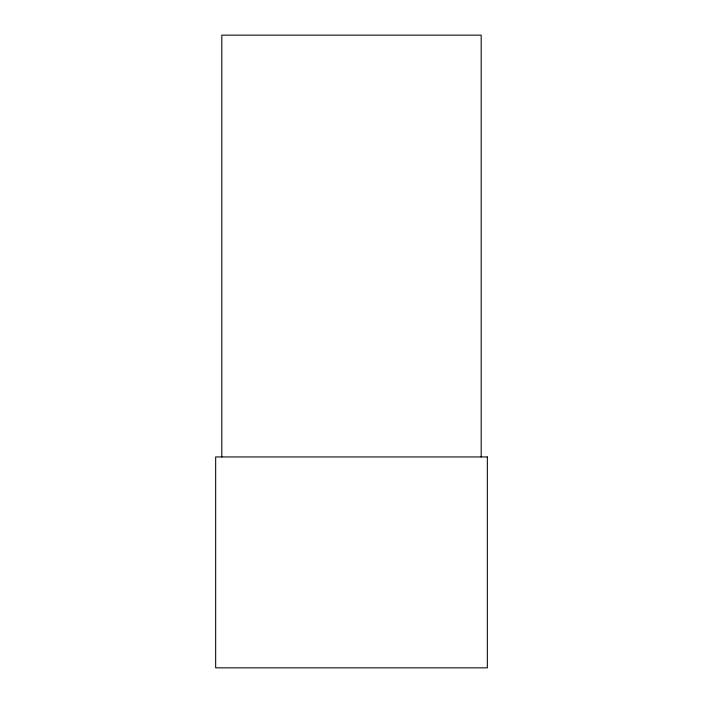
<?xml version="1.0" encoding="UTF-8"?>
<svg xmlns="http://www.w3.org/2000/svg" width="703" height="703" viewBox="0 0 703 703"><rect width="100%" height="100%" fill="white"/><g stroke="black" fill="none" stroke-linecap="round" stroke-linejoin="round"><path stroke-width="1.05" d="M481.186 456.95L481.186 35.15L221.814 35.15L221.814 456.95M487.337 456.95L215.663 456.95L215.663 667.85L487.337 667.85L487.337 456.95"/></g></svg>
